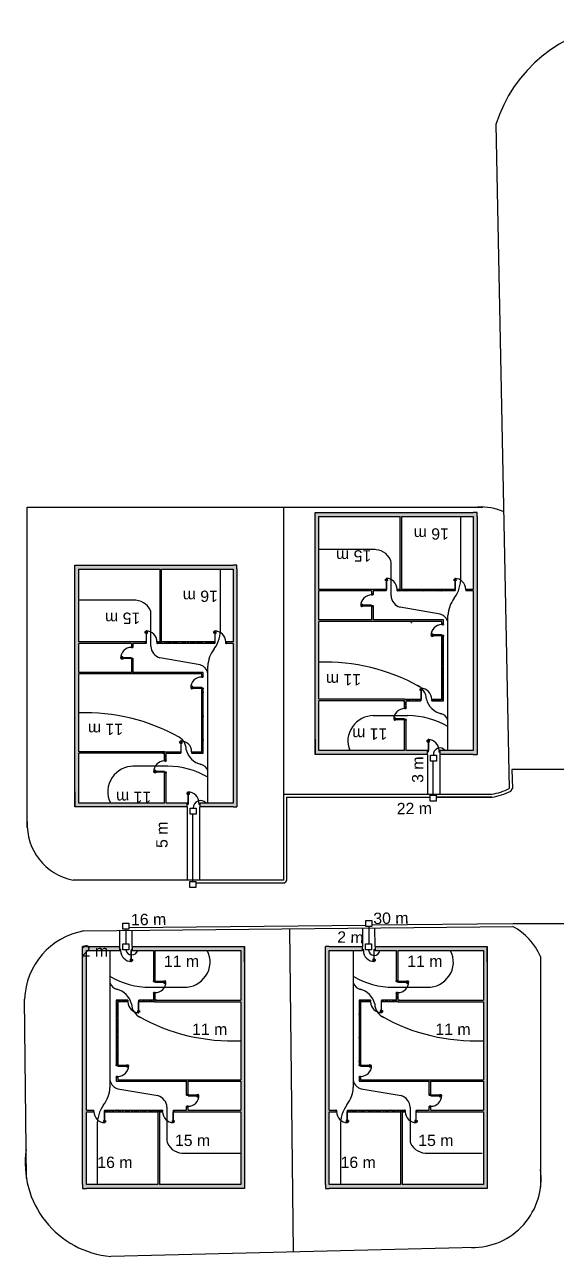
# Model space of a CAD drawing. Header units: millimetres. Extents: x -77634 to 191232, y -31147 to 58301.
# Drawn here: x -77634 to -42455, y -31147 to 50266 of the extents above; entities that cross this region are included whole.
import ezdxf

# ---------------------------------------------------------------- set-up
doc = ezdxf.new("R2010")
doc.units = ezdxf.units.MM
doc.layers.add('Canalizacion isecundaria', color=7, linetype='Continuous', true_color=0x784384)
doc.layers.add('Medidas canalizacion seccundaria', color=7, linetype='Continuous', true_color=0x784384)
for name, color, linetype in [('Canalización interiorr', 242, 'Continuous'), ('Carpinteria', 32, 'Continuous'), ('Cerramiento', 7, 'Continuous'), ('medidas interiores', 242, 'Continuous')]:
    doc.layers.add(name, color=color, linetype=linetype)
doc.styles.get("Standard").update_dxf_attribs({"font": 'arial.ttf'})
pattern_1 = [(45, (-58414.57, 2029.98), (42.09495, 154.34815), [198.4375, -39.6875, 0, -39.6875])]
pattern_2 = [(45, (-74302.54, -1440.16), (42.09495, 154.34815), [198.4375, -39.6875, 0, -39.6875])]
pattern_3 = [(225, (-47024.57, -10677.01), (-42.09495, -154.34815), [198.4375, -39.6875, 0, -39.6875])]
pattern_4 = [(225, (-63086.18, -10677.01), (-42.09495, -154.34815), [198.4375, -39.6875, 0, -39.6875])]

# ---------------------------------------------------------------- blocks, each defined once
blk = doc.blocks.new('p725')
at = {"layer": 'Carpinteria'}
for p, q in [((-0.054, 0.58), (-0.054, 0.68)), ((-0.05, 0), (0, 0)), ((-0.039, 0.685), (-0.049, 0.685)), ((-0.044, 0.575), (-0.049, 0.575)), ((-0.039, 0.58), (-0.039, 0.685)), ((-0.007, 0.685), (-0.017, 0.685)), ((-0.017, 0.665), (-0.017, 0.685)), ((-0.007, 0.665), (-0.017, 0.665)), ((-0.007, 0.654), (-0.007, 0.696)), ((0, 0.696), (-0.007, 0.696)), ((0, 0.654), (-0.007, 0.654)), ((0.04, 0.725), (0, 0.725)), ((0, 0.725), (0, -0.04)), ((0, 0), (0.04, 0)), ((0.04, 0), (0.04, 0.725)), ((0.04, 0.696), (0.047, 0.696)), ((0.04, 0.654), (0.047, 0.654)), ((0.047, 0.654), (0.047, 0.696)), ((0.047, 0.685), (0.057, 0.685)), ((0.047, 0.665), (0.057, 0.665)), ((0.057, 0.665), (0.057, 0.685)), ((0.079, 0.685), (0.089, 0.685)), ((0.079, 0.58), (0.079, 0.685)), ((0.084, 0.575), (0.089, 0.575)), ((0.094, 0.58), (0.094, 0.68)), ((0.725, 0), (0.775, 0)), ((0.725, 0), (0.725, -0.04)), ((-0.01, -0.1), (-0.05, -0.1)), ((0.01, -0.08), (-0.01, -0.1)), ((0, -0.04), (0.01, -0.04)), ((0.01, -0.04), (0.01, -0.08)), ((0.725, -0.04), (0.715, -0.04)), ((0.715, -0.04), (0.715, -0.08)), ((0.74, -0.1), (0.715, -0.08)), ((0.76, -0.1), (0.74, -0.1)), ((0.76, -0.1), (0.775, -0.1))]:
    blk.add_line(p, q, dxfattribs=at)
for centre, radius, start, end in [((-0.049, 0.68), 0.005, 90, 180), ((-0.049, 0.58), 0.005, 180, 270), ((-0.044, 0.58), 0.005, 270, 0), ((-0.028, 0.712), 0.0294, 248.02551, 291.97449), ((-0.028, 0.638), 0.0294, 68.02551, 111.97449), ((0, 0), 0.725, 0, 90), ((0.068, 0.712), 0.0294, 248.02551, 291.97449), ((0.068, 0.638), 0.0294, 68.02551, 111.97449), ((0.084, 0.58), 0.005, 180, 270), ((0.089, 0.68), 0.005, 0, 90), ((0.089, 0.58), 0.005, 270, 0)]:
    blk.add_arc(centre, radius, start, end, dxfattribs=at)
at = {"layer": 'Cerramiento'}
for p, q in [((-0.05, 0), (-0.05, -0.1)), ((0.775, -0.1), (0.775, 0))]:
    blk.add_line(p, q, dxfattribs=at)

msp = doc.modelspace()

# ---------------------------------------------------------------- hatches: boundary and pattern name
at = {"ltscale": 0.025}
h = msp.add_hatch(dxfattribs=at)
h.set_pattern_fill('ANSI36', color=256, scale=25)
h.set_pattern_definition(pattern_1)
h.paths.add_polyline_path([(-50990, 2280), (-52392, 2280), (-52392, 4275), (-52492, 4275), (-52492, 2280), (-58165, 2280), (-58165, 5574), (-52613, 5574), (-52513, 5574), (-52392, 5574), (-52392, 5674), (-52513, 5674), (-52613, 5674), (-58165, 5674), (-58165, 10824), (-50033, 10824), (-50033, 10685), (-49933, 10685), (-49933, 10824), (-49933, 10924), (-50033, 10924), (-54577, 10924), (-54577, 11802), (-54677, 11802), (-54677, 10924), (-58165, 10924), (-58165, 12837), (-54677, 12837), (-54677, 12627), (-54577, 12627), (-54577, 12837), (-53756, 12837), (-53756, 12937), (-58165, 12937), (-58165, 17748), (-52782, 17748), (-52782, 12937), (-52682, 12937), (-52682, 17748), (-47954, 17748), (-47954, 12937), (-48395, 12937), (-48395, 12837), (-47954, 12837), (-47954, 2280), (-50165, 2280), (-50165, 2030), (-47954, 2030), (-47704, 2030), (-47704, 17761), (-47704, 18011), (-47954, 18011), (-50110, 18011), (-57878, 18011), (-58415, 18011), (-58415, 17748), (-58415, 2280), (-58415, 2030), (-58165, 2030), (-50990, 2030)])
h = msp.add_hatch(dxfattribs=at)
h.set_pattern_fill('ANSI36', color=256, scale=25)
h.set_pattern_definition(pattern_2)
h.paths.add_polyline_path([(-66878, -1190), (-68280, -1190), (-68280, 805), (-68380, 805), (-68380, -1190), (-74053, -1190), (-74053, 2104), (-68501, 2104), (-68401, 2104), (-68280, 2104), (-68280, 2204), (-68401, 2204), (-68501, 2204), (-74053, 2204), (-74053, 7354), (-65921, 7354), (-65921, 7215), (-65821, 7215), (-65821, 7354), (-65821, 7454), (-65921, 7454), (-70465, 7454), (-70465, 8332), (-70565, 8332), (-70565, 7454), (-74053, 7454), (-74053, 9367), (-70565, 9367), (-70565, 9157), (-70465, 9157), (-70465, 9367), (-69644, 9367), (-69644, 9467), (-74053, 9467), (-74053, 14278), (-68670, 14278), (-68670, 9467), (-68570, 9467), (-68570, 14278), (-63842, 14278), (-63842, 9467), (-64283, 9467), (-64283, 9367), (-63842, 9367), (-63842, -1190), (-66053, -1190), (-66053, -1440), (-63842, -1440), (-63592, -1440), (-63592, 14291), (-63592, 14541), (-63842, 14541), (-65998, 14541), (-73766, 14541), (-74303, 14541), (-74303, 14278), (-74303, -1190), (-74303, -1440), (-74053, -1440), (-66878, -1440)])
h = msp.add_hatch()
h.set_pattern_fill('ANSI36', color=256, scale=25)
h.set_pattern_definition(pattern_1)
h.paths.add_polyline_path([(-49933, 9860), (-50033, 9860), (-50033, 5674), (-50637, 5674), (-50637, 5574), (-50033, 5574), (-49933, 5574), (-49933, 5674)])
h = msp.add_hatch()
h.set_pattern_fill('ANSI36', color=256, scale=25)
h.set_pattern_definition(pattern_2)
h.paths.add_polyline_path([(-65821, 6390), (-65921, 6390), (-65921, 2204), (-66525, 2204), (-66525, 2104), (-65921, 2104), (-65821, 2104), (-65821, 2204)])
h = msp.add_hatch(dxfattribs=at)
h.set_pattern_fill('ANSI36', color=256, scale=25, angle=180)
h.set_pattern_definition(pattern_4)
h.paths.add_polyline_path([(-70510, -10927), (-69109, -10927), (-69109, -12922), (-69009, -12922), (-69009, -10927), (-63336, -10927), (-63336, -14221), (-68887, -14221), (-68987, -14221), (-69109, -14221), (-69109, -14321), (-68987, -14321), (-68887, -14321), (-63336, -14321), (-63336, -19471), (-71468, -19471), (-71468, -19332), (-71568, -19332), (-71568, -19471), (-71568, -19571), (-71468, -19571), (-66924, -19571), (-66924, -20449), (-66824, -20449), (-66824, -19571), (-63336, -19571), (-63336, -21484), (-66824, -21484), (-66824, -21274), (-66924, -21274), (-66924, -21484), (-67744, -21484), (-67744, -21584), (-63336, -21584), (-63336, -26395), (-68719, -26395), (-68719, -21584), (-68819, -21584), (-68819, -26395), (-73547, -26395), (-73547, -21584), (-73106, -21584), (-73106, -21484), (-73547, -21484), (-73547, -10927), (-71336, -10927), (-71336, -10677), (-73547, -10677), (-73797, -10677), (-73797, -26408), (-73797, -26658), (-73547, -26658), (-71390, -26658), (-63622, -26658), (-63086, -26658), (-63086, -26395), (-63086, -10927), (-63086, -10677), (-63336, -10677), (-70510, -10677)])
h = msp.add_hatch(dxfattribs=at)
h.set_pattern_fill('ANSI36', color=256, scale=25, angle=180)
h.set_pattern_definition(pattern_3)
h.paths.add_polyline_path([(-54449, -10927), (-53048, -10927), (-53048, -12922), (-52948, -12922), (-52948, -10927), (-47275, -10927), (-47275, -14221), (-52826, -14221), (-52926, -14221), (-53048, -14221), (-53048, -14321), (-52926, -14321), (-52826, -14321), (-47275, -14321), (-47275, -19471), (-55406, -19471), (-55406, -19332), (-55506, -19332), (-55506, -19471), (-55506, -19571), (-55406, -19571), (-50862, -19571), (-50862, -20449), (-50762, -20449), (-50762, -19571), (-47275, -19571), (-47275, -21484), (-50762, -21484), (-50762, -21274), (-50862, -21274), (-50862, -21484), (-51683, -21484), (-51683, -21584), (-47275, -21584), (-47275, -26395), (-52657, -26395), (-52657, -21584), (-52757, -21584), (-52757, -26395), (-57485, -26395), (-57485, -21584), (-57044, -21584), (-57044, -21484), (-57485, -21484), (-57485, -10927), (-55275, -10927), (-55275, -10677), (-57485, -10677), (-57735, -10677), (-57735, -26408), (-57735, -26658), (-57485, -26658), (-55329, -26658), (-47561, -26658), (-47025, -26658), (-47025, -26395), (-47025, -10927), (-47025, -10677), (-47275, -10677), (-54449, -10677)])
h = msp.add_hatch()
h.set_pattern_fill('ANSI36', color=256, scale=25, angle=180)
h.set_pattern_definition(pattern_4)
h.paths.add_polyline_path([(-71568, -18507), (-71468, -18507), (-71468, -14321), (-70864, -14321), (-70864, -14221), (-71468, -14221), (-71568, -14221), (-71568, -14321)])
h = msp.add_hatch()
h.set_pattern_fill('ANSI36', color=256, scale=25, angle=180)
h.set_pattern_definition(pattern_3)
h.paths.add_polyline_path([(-55506, -18507), (-55406, -18507), (-55406, -14321), (-54802, -14321), (-54802, -14221), (-55406, -14221), (-55506, -14221), (-55506, -14321)])

# ---------------------------------------------------------------- linework, layer by layer
for p, q in [((-46459, 43663), (-45569, -227)), ((-77457, -2802), (-77457, 18380)), ((-77457, 18380), (-47327, 18380)), ((-60479, -594), (-60479, 18380)), ((-58415, 17748), (-58415, 18011)), ((-58415, 18011), (-57878, 18011)), ((-57878, 18011), (-50110, 18011)), ((-50110, 18011), (-47954, 18011)), ((-47704, 18011), (-47954, 18011)), ((-47704, 17761), (-47704, 18011)), ((-58415, 2280), (-58415, 17748)), ((-58165, 17761), (-58165, 17748)), ((-58165, 12937), (-58165, 17748)), ((-58165, 17748), (-52782, 17748)), ((-52782, 12937), (-52782, 17748)), ((-52682, 12937), (-52682, 17748)), ((-52682, 17748), (-47954, 17748)), ((-47954, 17748), (-47954, 12937)), ((-47704, 17761), (-47704, 2030)), ((-74303, 14278), (-74303, 14541)), ((-74303, 14541), (-73766, 14541)), ((-74303, -1190), (-74303, 14278)), ((-74053, 14291), (-74053, 14278)), ((-74053, 9467), (-74053, 14278)), ((-74053, 14278), (-68670, 14278)), ((-73766, 14541), (-65998, 14541)), ((-68670, 9467), (-68670, 14278)), ((-68570, 9467), (-68570, 14278)), ((-68570, 14278), (-63842, 14278)), ((-65998, 14541), (-63842, 14541)), ((-63592, 14541), (-63842, 14541)), ((-63842, 14278), (-63842, 9467)), ((-63592, 14291), (-63592, 14541)), ((-63592, 14291), (-63592, -1440)), ((-53716, 12937), (-58165, 12937)), ((-58165, 10924), (-58165, 12837)), ((-54677, 12837), (-58165, 12837)), ((-54677, 12837), (-54677, 12577)), ((-53716, 12837), (-54577, 12837)), ((-54577, 12837), (-54577, 12592)), ((-54577, 12592), (-54577, 12592)), ((-53716, 12837), (-53716, 12937)), ((-52782, 12937), (-52966, 12937)), ((-52966, 12837), (-52966, 12937)), ((-52682, 12837), (-52966, 12837)), ((-49180, 12937), (-52682, 12937)), ((-49180, 12837), (-52682, 12837)), ((-49180, 12837), (-49180, 12937)), ((-47954, 12937), (-48430, 12937)), ((-48430, 12837), (-48430, 12937)), ((-47954, 12837), (-48430, 12837)), ((-47954, 12837), (-47954, 2280)), ((-54677, 11852), (-54677, 10924)), ((-54577, 11842), (-54577, 10924)), ((-54577, 11842), (-54577, 11842)), ((-54677, 10924), (-58165, 10924)), ((-58165, 5674), (-58165, 10824)), ((-50033, 10824), (-58165, 10824)), ((-50033, 10924), (-54577, 10924)), ((-49933, 10924), (-50033, 10924)), ((-50033, 10635), (-50033, 10824)), ((-50033, 10635), (-49933, 10635)), ((-49933, 10824), (-49933, 10924)), ((-49933, 10685), (-49933, 10824)), ((-49933, 10635), (-49933, 10685)), ((-50033, 5674), (-50033, 9910)), ((-50033, 9910), (-49933, 9910)), ((-49933, 9910), (-49933, 9900)), ((-49933, 5674), (-49933, 9900)), ((-49933, 9900), (-49933, 9900)), ((-69604, 9467), (-74053, 9467)), ((-74053, 7454), (-74053, 9367)), ((-70565, 9367), (-74053, 9367)), ((-70565, 9367), (-70565, 9107)), ((-69604, 9367), (-70465, 9367)), ((-70465, 9367), (-70465, 9122)), ((-70465, 9122), (-70465, 9122)), ((-69604, 9367), (-69604, 9467)), ((-68670, 9467), (-68854, 9467)), ((-68854, 9367), (-68854, 9467)), ((-68570, 9367), (-68854, 9367)), ((-65068, 9467), (-68570, 9467)), ((-65068, 9367), (-68570, 9367)), ((-65068, 9367), (-65068, 9467)), ((-63842, 9467), (-64318, 9467)), ((-64318, 9367), (-64318, 9467)), ((-63842, 9367), (-64318, 9367)), ((-63842, 9367), (-63842, -1190)), ((-70565, 8382), (-70565, 7454)), ((-70465, 8372), (-70465, 7454)), ((-70465, 8372), (-70465, 8372)), ((-70565, 7454), (-74053, 7454)), ((-74053, 2204), (-74053, 7354)), ((-65921, 7354), (-74053, 7354)), ((-65921, 7454), (-70465, 7454)), ((-65821, 7454), (-65921, 7454)), ((-65921, 7165), (-65921, 7354)), ((-65821, 7354), (-65821, 7454)), ((-65821, 7215), (-65821, 7354)), ((-65921, 7165), (-65821, 7165)), ((-65821, 7165), (-65821, 7215)), ((-65921, 2204), (-65921, 6440)), ((-65921, 6440), (-65821, 6440)), ((-65821, 6440), (-65821, 6430)), ((-65821, 2204), (-65821, 6430)), ((-65821, 6430), (-65821, 6430)), ((-52492, 5674), (-58165, 5674)), ((-52613, 5674), (-58165, 5674)), ((-58165, 2280), (-58165, 5574)), ((-52492, 5574), (-58165, 5574)), ((-52613, 5574), (-58165, 5574)), ((-52513, 5674), (-52613, 5674)), ((-52613, 5574), (-52513, 5574)), ((-52513, 5674), (-51422, 5674)), ((-52513, 5574), (-52492, 5574)), ((-52492, 5105), (-52492, 5574)), ((-52492, 5105), (-52492, 5100)), ((-52397, 5100), (-52492, 5100)), ((-52492, 5045), (-52492, 5045)), ((-52392, 5100), (-52397, 5100)), ((-52392, 5100), (-52392, 5574)), ((-52392, 5574), (-51422, 5574)), ((-51422, 5574), (-51422, 5674)), ((-50687, 5674), (-50638, 5674)), ((-50687, 5674), (-50687, 5574)), ((-50687, 5574), (-50655, 5574)), ((-50672, 5574), (-50638, 5574)), ((-50638, 5674), (-50033, 5674)), ((-50638, 5574), (-50033, 5574)), ((-50033, 5574), (-49933, 5574)), ((-49933, 5574), (-49933, 5674)), ((-52492, 4340), (-52392, 4340)), ((-52492, 4280), (-52492, 4340)), ((-52492, 2280), (-52492, 4280)), ((-52392, 2280), (-52392, 4340)), ((-58415, 3030), (-58415, 2030)), ((-68380, 2204), (-74053, 2204)), ((-68501, 2204), (-74053, 2204)), ((-74053, -1190), (-74053, 2104)), ((-68380, 2104), (-74053, 2104)), ((-68501, 2104), (-74053, 2104)), ((-68401, 2204), (-68501, 2204)), ((-68501, 2104), (-68401, 2104)), ((-68401, 2204), (-67310, 2204)), ((-68401, 2104), (-68380, 2104)), ((-68380, 1635), (-68380, 2104)), ((-68380, 1635), (-68380, 1630)), ((-68285, 1630), (-68380, 1630)), ((-68280, 1630), (-68285, 1630)), ((-68280, 1630), (-68280, 2104)), ((-68280, 2104), (-67310, 2104)), ((-67310, 2104), (-67310, 2204)), ((-66575, 2204), (-66526, 2204)), ((-66575, 2204), (-66575, 2104)), ((-66575, 2104), (-66543, 2104)), ((-66560, 2104), (-66526, 2104)), ((-66526, 2204), (-65921, 2204)), ((-66526, 2104), (-65921, 2104)), ((-65921, 2104), (-65821, 2104)), ((-65821, 2104), (-65821, 2204)), ((-58415, 2030), (-58415, 2280)), ((-58165, 2030), (-58415, 2030)), ((-52492, 2280), (-58165, 2280)), ((-50990, 2030), (-58165, 2030)), ((-50990, 2280), (-52392, 2280)), ((-50990, 2030), (-50990, 2280)), ((-50990, 2030), (-50990, -594)), ((-47954, 2030), (-50172, 2030)), ((-47954, 2280), (-50165, 2280)), ((-50165, 2280), (-50165, 2030)), ((-50165, 2030), (-50165, -594)), ((-47954, 2280), (-47954, 2280)), ((-47954, 2030), (-47704, 2030)), ((-68380, 1575), (-68380, 1575)), ((-68380, 870), (-68280, 870)), ((-68380, 810), (-68380, 870)), ((-68280, -1190), (-68280, 870)), ((-68380, -1190), (-68380, 810)), ((-74303, -440), (-74303, -1440)), ((-60479, -6274), (-60479, -594)), ((-60479, -594), (-46733, -594)), ((-50400, -794), (-46733, -794)), ((-74303, -1440), (-74303, -1190)), ((-74053, -1440), (-74303, -1440)), ((-68380, -1190), (-74053, -1190)), ((-66878, -1440), (-74053, -1440)), ((-66878, -1190), (-68280, -1190)), ((-66878, -1440), (-66878, -1190)), ((-66878, -1440), (-66878, -6274)), ((-63842, -1440), (-66060, -1440)), ((-66060, -1440), (-66060, -6274)), ((-63842, -1190), (-66053, -1190)), ((-66053, -1190), (-66053, -1440)), ((-63842, -1190), (-63842, -1190)), ((-63842, -1440), (-63592, -1440)), ((-60479, -6274), (-74432, -6274)), ((-73722, -9640), (-45335, -9346)), ((-71329, -10677), (-71340, -9615)), ((-70510, -10677), (-70510, -9607)), ((-59857, -30855), (-60079, -9499)), ((-55268, -10677), (-55268, -9449)), ((-54449, -10677), (-54462, -9440)), ((-73547, -10677), (-73797, -10677)), ((-73797, -26408), (-73797, -10677)), ((-73547, -10677), (-71329, -10677)), ((-73547, -21484), (-73547, -10927)), ((-73547, -10927), (-71336, -10927)), ((-73547, -10927), (-73547, -10927)), ((-71336, -10927), (-71336, -10677)), ((-70510, -10677), (-63336, -10677)), ((-70510, -10677), (-70510, -10927)), ((-70510, -10927), (-69109, -10927)), ((-69109, -10927), (-69109, -12987)), ((-69009, -10927), (-63336, -10927)), ((-69009, -10927), (-69009, -12927)), ((-63336, -10677), (-63086, -10677)), ((-63336, -10927), (-63336, -14221)), ((-63086, -11677), (-63086, -10677)), ((-63086, -10677), (-63086, -10927)), ((-63086, -10927), (-63086, -26395)), ((-57485, -10677), (-57735, -10677)), ((-57735, -26408), (-57735, -10677)), ((-57485, -10677), (-55268, -10677)), ((-57485, -21484), (-57485, -10927)), ((-57485, -10927), (-55275, -10927)), ((-57485, -10927), (-57485, -10927)), ((-55275, -10927), (-55275, -10677)), ((-54449, -10677), (-47275, -10677)), ((-54449, -10677), (-54449, -10927)), ((-54449, -10927), (-53048, -10927)), ((-53048, -10927), (-53048, -12987)), ((-52948, -10927), (-47275, -10927)), ((-52948, -10927), (-52948, -12927)), ((-47275, -10677), (-47025, -10677)), ((-47275, -10927), (-47275, -14221)), ((-47025, -11677), (-47025, -10677)), ((-47025, -10677), (-47025, -10927)), ((-47025, -10927), (-47025, -26395)), ((-43502, -11320), (-43502, -26584)), ((-69009, -12987), (-69109, -12987)), ((-69009, -12927), (-69009, -12987)), ((-52948, -12987), (-53048, -12987)), ((-52948, -12927), (-52948, -12987)), ((-69109, -13747), (-69109, -14221)), ((-69109, -13747), (-69104, -13747)), ((-69104, -13747), (-69009, -13747)), ((-69009, -13692), (-69009, -13692)), ((-69009, -13752), (-69009, -13747)), ((-69009, -13752), (-69009, -14221)), ((-53048, -13747), (-53048, -14221)), ((-53048, -13747), (-53042, -13747)), ((-53042, -13747), (-52948, -13747)), ((-52948, -13692), (-52948, -13692)), ((-52948, -13752), (-52948, -13747)), ((-52948, -13752), (-52948, -14221)), ((-77512, -26003), (-77634, -14149)), ((-71468, -14221), (-71568, -14221)), ((-71568, -14221), (-71568, -14321)), ((-71568, -14321), (-71568, -18547)), ((-70862, -14221), (-71468, -14221)), ((-70862, -14321), (-71468, -14321)), ((-71468, -14321), (-71468, -18557)), ((-70829, -14221), (-70862, -14221)), ((-70814, -14321), (-70862, -14321)), ((-70814, -14221), (-70845, -14221)), ((-70814, -14321), (-70814, -14221)), ((-69109, -14221), (-70079, -14221)), ((-70079, -14221), (-70079, -14321)), ((-68987, -14321), (-70079, -14321)), ((-69009, -14221), (-63336, -14221)), ((-68987, -14221), (-69009, -14221)), ((-69009, -14321), (-63336, -14321)), ((-68887, -14221), (-68987, -14221)), ((-68987, -14321), (-68887, -14321)), ((-68887, -14221), (-63336, -14221)), ((-68887, -14321), (-63336, -14321)), ((-63336, -14321), (-63336, -19471)), ((-55406, -14221), (-55506, -14221)), ((-55506, -14221), (-55506, -14321)), ((-55506, -14321), (-55506, -18547)), ((-54801, -14221), (-55406, -14221)), ((-54801, -14321), (-55406, -14321)), ((-55406, -14321), (-55406, -18557)), ((-54767, -14221), (-54801, -14221)), ((-54752, -14321), (-54801, -14321)), ((-54752, -14221), (-54784, -14221)), ((-54752, -14321), (-54752, -14221)), ((-53048, -14221), (-54017, -14221)), ((-54017, -14221), (-54017, -14321)), ((-52926, -14321), (-54017, -14321)), ((-52948, -14221), (-47275, -14221)), ((-52926, -14221), (-52948, -14221)), ((-52948, -14321), (-47275, -14321)), ((-52826, -14221), (-52926, -14221)), ((-52926, -14321), (-52826, -14321)), ((-52826, -14221), (-47275, -14221)), ((-52826, -14321), (-47275, -14321)), ((-47275, -14321), (-47275, -19471)), ((-71568, -18547), (-71568, -18547)), ((-71568, -18557), (-71568, -18547)), ((-71468, -18557), (-71568, -18557)), ((-55506, -18547), (-55506, -18547)), ((-55506, -18557), (-55506, -18547)), ((-55406, -18557), (-55506, -18557)), ((-71468, -19282), (-71568, -19282)), ((-71568, -19282), (-71568, -19332)), ((-71568, -19332), (-71568, -19471)), ((-71568, -19471), (-71568, -19571)), ((-71468, -19282), (-71468, -19471)), ((-71468, -19471), (-63336, -19471)), ((-55406, -19282), (-55506, -19282)), ((-55506, -19282), (-55506, -19332)), ((-55506, -19332), (-55506, -19471)), ((-55506, -19471), (-55506, -19571)), ((-55406, -19282), (-55406, -19471)), ((-55406, -19471), (-47275, -19471)), ((-71568, -19571), (-71468, -19571)), ((-71468, -19571), (-66924, -19571)), ((-66924, -20489), (-66924, -19571)), ((-66824, -19571), (-63336, -19571)), ((-66824, -20499), (-66824, -19571)), ((-63336, -19571), (-63336, -21484)), ((-55506, -19571), (-55406, -19571)), ((-55406, -19571), (-50862, -19571)), ((-50862, -20489), (-50862, -19571)), ((-50762, -19571), (-47275, -19571)), ((-50762, -20499), (-50762, -19571)), ((-47275, -19571), (-47275, -21484)), ((-66924, -20489), (-66924, -20489)), ((-50862, -20489), (-50862, -20489)), ((-73547, -21484), (-73071, -21484)), ((-73547, -26395), (-73547, -21584)), ((-73547, -21584), (-73071, -21584)), ((-73071, -21484), (-73071, -21584)), ((-72321, -21484), (-68819, -21484)), ((-72321, -21484), (-72321, -21584)), ((-72321, -21584), (-68819, -21584)), ((-68819, -21484), (-68534, -21484)), ((-68819, -21584), (-68819, -26395)), ((-68719, -21584), (-68719, -26395)), ((-68719, -21584), (-68534, -21584)), ((-68534, -21484), (-68534, -21584)), ((-67784, -21484), (-66924, -21484)), ((-67784, -21484), (-67784, -21584)), ((-67784, -21584), (-63336, -21584)), ((-66924, -21484), (-66924, -21239)), ((-66924, -21239), (-66924, -21239)), ((-66824, -21484), (-66824, -21224)), ((-66824, -21484), (-63336, -21484)), ((-63336, -21584), (-63336, -26395)), ((-57485, -21484), (-57009, -21484)), ((-57485, -26395), (-57485, -21584)), ((-57485, -21584), (-57009, -21584)), ((-57009, -21484), (-57009, -21584)), ((-56259, -21484), (-52757, -21484)), ((-56259, -21484), (-56259, -21584)), ((-56259, -21584), (-52757, -21584)), ((-52757, -21484), (-52473, -21484)), ((-52757, -21584), (-52757, -26395)), ((-52657, -21584), (-52657, -26395)), ((-52657, -21584), (-52473, -21584)), ((-52473, -21484), (-52473, -21584)), ((-51723, -21484), (-50862, -21484)), ((-51723, -21484), (-51723, -21584)), ((-51723, -21584), (-47275, -21584)), ((-50862, -21484), (-50862, -21239)), ((-50862, -21239), (-50862, -21239)), ((-50762, -21484), (-50762, -21224)), ((-50762, -21484), (-47275, -21484)), ((-47275, -21584), (-47275, -26395)), ((-73797, -26408), (-73797, -26658)), ((-73797, -26658), (-73547, -26658)), ((-68819, -26395), (-73547, -26395)), ((-71390, -26658), (-73547, -26658)), ((-63622, -26658), (-71390, -26658)), ((-63336, -26395), (-68719, -26395)), ((-63086, -26658), (-63622, -26658)), ((-63336, -26408), (-63336, -26395)), ((-63086, -26395), (-63086, -26658)), ((-57735, -26408), (-57735, -26658)), ((-57735, -26658), (-57485, -26658)), ((-52757, -26395), (-57485, -26395)), ((-55329, -26658), (-57485, -26658)), ((-47561, -26658), (-55329, -26658)), ((-47275, -26395), (-52657, -26395)), ((-47025, -26658), (-47561, -26658)), ((-47275, -26408), (-47275, -26395)), ((-47025, -26395), (-47025, -26658)), ((-47773, -30562), (-71941, -31147))]:
    msp.add_line(p, q)
at = {"linetype": 'Continuous', "ltscale": 0.025}
for p, q in [((-52966, 12837), (-52878, 12925)), ((-52854, 12837), (-52754, 12937)), ((-52738, 12841), (-52738, 12841)), ((-52710, 12869), (-52642, 12937)), ((-52630, 12837), (-52612, 12855)), ((-52584, 12883), (-52584, 12883)), ((-52556, 12911), (-52530, 12937)), ((-52517, 12837), (-52457, 12897)), ((-52429, 12925), (-52429, 12925)), ((-52405, 12837), (-52305, 12937)), ((-52289, 12841), (-52193, 12937)), ((-52163, 12855), (-52163, 12855)), ((-52135, 12883), (-52081, 12937)), ((-52068, 12837), (-52036, 12869)), ((-52008, 12897), (-52008, 12897)), ((-51980, 12925), (-51968, 12937)), ((-51956, 12837), (-51882, 12911)), ((-51844, 12837), (-51744, 12937)), ((-51714, 12855), (-51632, 12937)), ((-51619, 12837), (-51615, 12841)), ((-51587, 12869), (-51587, 12869)), ((-51559, 12897), (-51519, 12937)), ((-51507, 12837), (-51461, 12883)), ((-51433, 12911), (-51433, 12911)), ((-51395, 12837), (-51307, 12925)), ((-51283, 12837), (-51183, 12937)), ((-51166, 12841), (-51166, 12841)), ((-51138, 12869), (-51070, 12937)), ((-51058, 12837), (-51040, 12855)), ((-51012, 12883), (-51012, 12883)), ((-50984, 12911), (-50958, 12937)), ((-50946, 12837), (-50886, 12897)), ((-50858, 12925), (-50858, 12925)), ((-50834, 12837), (-50734, 12937)), ((-50717, 12841), (-50621, 12937)), ((-50591, 12855), (-50591, 12855)), ((-50563, 12883), (-50509, 12937)), ((-50497, 12837), (-50465, 12869)), ((-50437, 12897), (-50437, 12897)), ((-50409, 12925), (-50397, 12937)), ((-50385, 12837), (-50310, 12911)), ((-50272, 12837), (-50172, 12937)), ((-50142, 12855), (-50060, 12937)), ((-50048, 12837), (-50044, 12841)), ((-50016, 12869), (-50016, 12869)), ((-49988, 12897), (-49948, 12937)), ((-49936, 12837), (-49890, 12883)), ((-49861, 12911), (-49861, 12911)), ((-49823, 12837), (-49735, 12925)), ((-49711, 12837), (-49611, 12937)), ((-49647, 12835), (-49608, 12875)), ((-49580, 12903), (-49580, 12903)), ((-49552, 12931), (-49547, 12935)), ((-49535, 12835), (-49454, 12917)), ((-49423, 12835), (-49323, 12935)), ((-49285, 12861), (-49211, 12935)), ((-49159, 12875), (-49159, 12875)), ((-68854, 9367), (-68766, 9455)), ((-68742, 9367), (-68642, 9467)), ((-68626, 9371), (-68626, 9371)), ((-68598, 9399), (-68530, 9467)), ((-68518, 9367), (-68500, 9385)), ((-68472, 9413), (-68472, 9413)), ((-68444, 9441), (-68418, 9467)), ((-68405, 9367), (-68345, 9427)), ((-68317, 9455), (-68317, 9455)), ((-68293, 9367), (-68193, 9467)), ((-68177, 9371), (-68081, 9467)), ((-68051, 9385), (-68051, 9385)), ((-68023, 9413), (-67969, 9467)), ((-67956, 9367), (-67924, 9399)), ((-67896, 9427), (-67896, 9427)), ((-67868, 9455), (-67856, 9467)), ((-67844, 9367), (-67770, 9441)), ((-67732, 9367), (-67632, 9467)), ((-67602, 9385), (-67520, 9467)), ((-67507, 9367), (-67503, 9371)), ((-67475, 9399), (-67475, 9399)), ((-67447, 9427), (-67407, 9467)), ((-67395, 9367), (-67349, 9413)), ((-67321, 9441), (-67321, 9441)), ((-67283, 9367), (-67195, 9455)), ((-67171, 9367), (-67071, 9467)), ((-67054, 9371), (-67054, 9371)), ((-67026, 9399), (-66958, 9467)), ((-66946, 9367), (-66928, 9385)), ((-66900, 9413), (-66900, 9413)), ((-66872, 9441), (-66846, 9467)), ((-66834, 9367), (-66774, 9427)), ((-66746, 9455), (-66746, 9455)), ((-66722, 9367), (-66622, 9467)), ((-66605, 9371), (-66509, 9467)), ((-66479, 9385), (-66479, 9385)), ((-66451, 9413), (-66397, 9467)), ((-66385, 9367), (-66353, 9399)), ((-66325, 9427), (-66325, 9427)), ((-66297, 9455), (-66285, 9467)), ((-66273, 9367), (-66198, 9441)), ((-66160, 9367), (-66060, 9467)), ((-66030, 9385), (-65948, 9467)), ((-65936, 9367), (-65932, 9371)), ((-65904, 9399), (-65904, 9399)), ((-65876, 9427), (-65836, 9467)), ((-65824, 9367), (-65777, 9413)), ((-65749, 9441), (-65749, 9441)), ((-65711, 9367), (-65623, 9455)), ((-65599, 9367), (-65499, 9467)), ((-65535, 9365), (-65496, 9404)), ((-65468, 9433), (-65468, 9433)), ((-65440, 9461), (-65435, 9465)), ((-65423, 9365), (-65342, 9447)), ((-65311, 9365), (-65211, 9465)), ((-65173, 9390), (-65099, 9465)), ((-65047, 9404), (-65047, 9404)), ((-52492, 5410), (-52392, 5510)), ((-52492, 5298), (-52409, 5380)), ((-52492, 5185), (-52451, 5226)), ((-52465, 5100), (-52465, 5100)), ((-52451, 5675), (-52451, 5675)), ((-52437, 5128), (-52392, 5173)), ((-52423, 5254), (-52423, 5254)), ((-52395, 5282), (-52392, 5285)), ((-52392, 5574), (-52317, 5648)), ((-52279, 5574), (-52179, 5674)), ((-52149, 5592), (-52067, 5674)), ((-52055, 5574), (-52051, 5578)), ((-52023, 5606), (-52023, 5606)), ((-51995, 5634), (-51955, 5674)), ((-51943, 5574), (-51897, 5620)), ((-51868, 5648), (-51868, 5648)), ((-51830, 5574), (-51742, 5663)), ((-51718, 5574), (-51618, 5674)), ((-51602, 5578), (-51602, 5578)), ((-51574, 5606), (-51506, 5674)), ((-51494, 5574), (-51476, 5592)), ((-51448, 5620), (-51448, 5620)), ((-50483, 5574), (-50479, 5578)), ((-50451, 5606), (-50451, 5606)), ((-50297, 5648), (-50297, 5648)), ((-50030, 5578), (-50030, 5578)), ((-68380, 1940), (-68280, 2040)), ((-68380, 1828), (-68297, 1910)), ((-68380, 1715), (-68339, 1756)), ((-68353, 1630), (-68353, 1630)), ((-68339, 2205), (-68339, 2205)), ((-68325, 1658), (-68280, 1703)), ((-68311, 1784), (-68311, 1784)), ((-68283, 1812), (-68280, 1815)), ((-68280, 2104), (-68205, 2178)), ((-68167, 2104), (-68067, 2204)), ((-68037, 2122), (-67955, 2204)), ((-67943, 2104), (-67939, 2108)), ((-67911, 2136), (-67911, 2136)), ((-67883, 2164), (-67843, 2204)), ((-67831, 2104), (-67784, 2150)), ((-67756, 2178), (-67756, 2178)), ((-67718, 2104), (-67630, 2192)), ((-67606, 2104), (-67506, 2204)), ((-67490, 2108), (-67490, 2108)), ((-67462, 2136), (-67394, 2204)), ((-67382, 2104), (-67364, 2122)), ((-67335, 2150), (-67335, 2150)), ((-66371, 2104), (-66367, 2108)), ((-66339, 2136), (-66339, 2136)), ((-66185, 2178), (-66185, 2178)), ((-65918, 2108), (-65918, 2108)), ((-69064, -13775), (-69109, -13820)), ((-69009, -13833), (-69050, -13873)), ((-69036, -13747), (-69036, -13747)), ((-53002, -13775), (-53048, -13820)), ((-52948, -13833), (-52988, -13873)), ((-52974, -13747), (-52974, -13747)), ((-71470, -14225), (-71470, -14225)), ((-71204, -14296), (-71204, -14296)), ((-71049, -14253), (-71049, -14253)), ((-71017, -14221), (-71021, -14225)), ((-70053, -14267), (-70053, -14267)), ((-70007, -14221), (-70025, -14239)), ((-69927, -14253), (-69995, -14321)), ((-69899, -14225), (-69899, -14225)), ((-69783, -14221), (-69883, -14321)), ((-69670, -14221), (-69759, -14310)), ((-69632, -14296), (-69632, -14296)), ((-69558, -14221), (-69604, -14267)), ((-69506, -14281), (-69546, -14321)), ((-69478, -14253), (-69478, -14253)), ((-69446, -14221), (-69450, -14225)), ((-69352, -14239), (-69434, -14321)), ((-69221, -14221), (-69321, -14321)), ((-69109, -14221), (-69183, -14296)), ((-69106, -13929), (-69109, -13933)), ((-69009, -14057), (-69109, -14157)), ((-69009, -13945), (-69092, -14027)), ((-69078, -13901), (-69078, -13901)), ((-69050, -14322), (-69050, -14322)), ((-55409, -14225), (-55409, -14225)), ((-55142, -14296), (-55142, -14296)), ((-54988, -14253), (-54988, -14253)), ((-54956, -14221), (-54960, -14225)), ((-53992, -14267), (-53992, -14267)), ((-53946, -14221), (-53964, -14239)), ((-53865, -14253), (-53933, -14321)), ((-53837, -14225), (-53837, -14225)), ((-53721, -14221), (-53821, -14321)), ((-53609, -14221), (-53697, -14310)), ((-53571, -14296), (-53571, -14296)), ((-53497, -14221), (-53543, -14267)), ((-53444, -14281), (-53484, -14321)), ((-53416, -14253), (-53416, -14253)), ((-53384, -14221), (-53388, -14225)), ((-53290, -14239), (-53372, -14321)), ((-53160, -14221), (-53260, -14321)), ((-53048, -14221), (-53122, -14296)), ((-53044, -13929), (-53048, -13933)), ((-52948, -14057), (-53048, -14157)), ((-52948, -13945), (-53030, -14027)), ((-53016, -13901), (-53016, -13901)), ((-52988, -14322), (-52988, -14322)), ((-72342, -21522), (-72342, -21522)), ((-72215, -21508), (-72290, -21582)), ((-72078, -21482), (-72178, -21582)), ((-71966, -21482), (-72047, -21564)), ((-71949, -21578), (-71953, -21582)), ((-71921, -21550), (-71921, -21550)), ((-71853, -21482), (-71893, -21522)), ((-71790, -21484), (-71890, -21584)), ((-71677, -21484), (-71766, -21572)), ((-71639, -21558), (-71639, -21558)), ((-71565, -21484), (-71611, -21530)), ((-71513, -21544), (-71553, -21584)), ((-71485, -21516), (-71485, -21516)), ((-71453, -21484), (-71457, -21488)), ((-71359, -21502), (-71441, -21584)), ((-71228, -21484), (-71328, -21584)), ((-71116, -21484), (-71190, -21558)), ((-71092, -21572), (-71104, -21584)), ((-71064, -21544), (-71064, -21544)), ((-71004, -21484), (-71036, -21516)), ((-70938, -21530), (-70992, -21584)), ((-70910, -21502), (-70910, -21502)), ((-70783, -21488), (-70879, -21584)), ((-70667, -21484), (-70767, -21584)), ((-70643, -21572), (-70643, -21572)), ((-70555, -21484), (-70615, -21544)), ((-70517, -21558), (-70543, -21584)), ((-70489, -21530), (-70489, -21530)), ((-70443, -21484), (-70461, -21502)), ((-70362, -21516), (-70430, -21584)), ((-70334, -21488), (-70334, -21488)), ((-70218, -21484), (-70318, -21584)), ((-70106, -21484), (-70194, -21572)), ((-70068, -21558), (-70068, -21558)), ((-69994, -21484), (-70040, -21530)), ((-69941, -21544), (-69981, -21584)), ((-69913, -21516), (-69913, -21516)), ((-69881, -21484), (-69885, -21488)), ((-69787, -21502), (-69869, -21584)), ((-69657, -21484), (-69757, -21584)), ((-69545, -21484), (-69619, -21558)), ((-69521, -21572), (-69532, -21584)), ((-69492, -21544), (-69492, -21544)), ((-69432, -21484), (-69464, -21516)), ((-69366, -21530), (-69420, -21584)), ((-69338, -21502), (-69338, -21502)), ((-69212, -21488), (-69308, -21584)), ((-69096, -21484), (-69196, -21584)), ((-69071, -21572), (-69071, -21572)), ((-68983, -21484), (-69043, -21544)), ((-68945, -21558), (-68971, -21584)), ((-68917, -21530), (-68917, -21530)), ((-68871, -21484), (-68889, -21502)), ((-68791, -21516), (-68859, -21584)), ((-68763, -21488), (-68763, -21488)), ((-68647, -21484), (-68747, -21584)), ((-68534, -21484), (-68622, -21572)), ((-56280, -21522), (-56280, -21522)), ((-56154, -21508), (-56229, -21582)), ((-56016, -21482), (-56116, -21582)), ((-55904, -21482), (-55986, -21564)), ((-55887, -21578), (-55892, -21582)), ((-55859, -21550), (-55859, -21550)), ((-55792, -21482), (-55831, -21522)), ((-55728, -21484), (-55828, -21584)), ((-55616, -21484), (-55704, -21572)), ((-55578, -21558), (-55578, -21558)), ((-55504, -21484), (-55550, -21530)), ((-55451, -21544), (-55491, -21584)), ((-55423, -21516), (-55423, -21516)), ((-55391, -21484), (-55395, -21488)), ((-55297, -21502), (-55379, -21584)), ((-55167, -21484), (-55267, -21584)), ((-55055, -21484), (-55129, -21558)), ((-55030, -21572), (-55042, -21584)), ((-55002, -21544), (-55002, -21544)), ((-54942, -21484), (-54974, -21516)), ((-54876, -21530), (-54930, -21584)), ((-54848, -21502), (-54848, -21502)), ((-54722, -21488), (-54818, -21584)), ((-54606, -21484), (-54706, -21584)), ((-54581, -21572), (-54581, -21572)), ((-54493, -21484), (-54553, -21544)), ((-54455, -21558), (-54481, -21584)), ((-54427, -21530), (-54427, -21530)), ((-54381, -21484), (-54399, -21502)), ((-54301, -21516), (-54369, -21584)), ((-54273, -21488), (-54273, -21488)), ((-54157, -21484), (-54257, -21584)), ((-54044, -21484), (-54132, -21572)), ((-54006, -21558), (-54006, -21558)), ((-53932, -21484), (-53978, -21530)), ((-53880, -21544), (-53920, -21584)), ((-53852, -21516), (-53852, -21516)), ((-53820, -21484), (-53824, -21488)), ((-53726, -21502), (-53808, -21584)), ((-53595, -21484), (-53695, -21584)), ((-53483, -21484), (-53557, -21558)), ((-53459, -21572), (-53471, -21584)), ((-53431, -21544), (-53431, -21544)), ((-53371, -21484), (-53403, -21516)), ((-53305, -21530), (-53358, -21584)), ((-53276, -21502), (-53276, -21502)), ((-53150, -21488), (-53246, -21584)), ((-53034, -21484), (-53134, -21584)), ((-53010, -21572), (-53010, -21572)), ((-52922, -21484), (-52982, -21544)), ((-52884, -21558), (-52909, -21584)), ((-52856, -21530), (-52856, -21530)), ((-52809, -21484), (-52827, -21502)), ((-52729, -21516), (-52797, -21584)), ((-52701, -21488), (-52701, -21488)), ((-52585, -21484), (-52685, -21584)), ((-52473, -21484), (-52561, -21572))]:
    msp.add_line(p, q, dxfattribs=at)
for centre, radius, start, end in [((-37401, 40821), 9494, 95.7648, 162.58058), ((-47495, 14387), 3997, 67.10007, 92.41438), ((-47273, 3148), 3781, 278.20963, 296.79147), ((-73721, -2601), 3742, 176.91962, 259.04548), ((-72897, -14308), 4740, 100.02587, 178.08529), ((-47317, -13023), 4178, 24.06815, 61.67554), ((-71409, -24983), 6187, 171.69548, 265.06694), ((-48037, -25998), 4572, 269.47177, 7.37512)]:
    msp.add_arc(centre, radius, start, end)
at = {"layer": 'Canalizacion isecundaria'}
for p, q in [((-50787, 1978), (-50387, 1978)), ((-50787, 1578), (-50787, 1978)), ((-50387, 1978), (-50387, 1578)), ((-50387, 1578), (-50787, 1578)), ((-50600, -659), (-50600, 1578)), ((-45395, 1038), (-45369, -223)), ((-40021, 1034), (-45395, 1036)), ((-60279, -794), (-50800, -794)), ((-60279, -6274), (-60279, -794)), ((-50800, -659), (-50400, -659)), ((-50800, -1059), (-50800, -659)), ((-50400, -659), (-50400, -1059)), ((-46719, -793), (-50400, -793)), ((-45479, -406), (-45369, -223)), ((-66679, -1521), (-66279, -1521)), ((-66679, -1921), (-66679, -1521)), ((-66279, -1521), (-66279, -1921)), ((-50400, -1059), (-50800, -1059)), ((-66279, -1921), (-66679, -1921)), ((-66507, -6363), (-66507, -1921)), ((-66707, -6363), (-66307, -6363)), ((-66707, -6763), (-66707, -6363)), ((-66307, -6363), (-66307, -6763)), ((-60479, -6474), (-66305, -6474)), ((-66307, -6763), (-66707, -6763)), ((-55069, -8944), (-54669, -8944)), ((-55069, -9344), (-55069, -8944)), ((-54669, -8944), (-54669, -9344)), ((-71147, -9120), (-70747, -9120)), ((-71147, -9520), (-71147, -9120)), ((-70747, -9520), (-71147, -9520)), ((-70947, -9520), (-70947, -10495)), ((-70747, -9120), (-70747, -9520)), ((-70747, -9409), (-55069, -9247)), ((-54669, -9344), (-55069, -9344)), ((-54869, -9344), (-54869, -10494)), ((-54669, -9243), (-45337, -9146)), ((-45337, -9146), (-38638, -9146)), ((-71147, -10495), (-70747, -10495)), ((-71147, -10895), (-71147, -10495)), ((-70747, -10495), (-70747, -10895)), ((-55079, -10494), (-54679, -10494)), ((-55079, -10894), (-55079, -10494)), ((-54679, -10494), (-54679, -10894)), ((-70747, -10895), (-71147, -10895)), ((-54679, -10894), (-55079, -10894))]:
    msp.add_line(p, q, dxfattribs=at)
for centre, radius, start, end in [((-50162, 2030), 428, 35.73233, 186.9879), ((-47273, 3148), 3981, 278.20963, 296.79147), ((-65998, -1502), 481, 40.39893, 182.26687), ((-60689, -6065), 460, 297.10827, 332.89173), ((-70538, -10804), 419, 192.61766, 342.90978), ((-54509, -10888), 370, 180.92407, 354.00683)]:
    msp.add_arc(centre, radius, start, end, dxfattribs=at)
at = {"layer": 'Canalización interiorr'}
for p, q in [((-48787, 17623), (-48787, 17748)), ((-48787, 13749), (-48787, 17623)), ((-54439, 15565), (-58165, 15565)), ((-53395, 12522), (-53395, 14755)), ((-64675, 10404), (-64675, 14278)), ((-70327, 12219), (-74053, 12219)), ((-69283, 9177), (-69283, 11410)), ((-50142, 11300), (-52796, 11752)), ((-49627, 4280), (-49627, 11212)), ((-66030, 7955), (-68684, 8407)), ((-65515, 935), (-65515, 7867)), ((-52282, 4591), (-54593, 4591)), ((-49627, 2280), (-49627, 4280)), ((-49627, 2280), (-49627, 3864)), ((-68170, 1246), (-70481, 1246)), ((-65515, -1190), (-65515, 935)), ((-65515, -1190), (-65515, 519)), ((-71986, -10927), (-71986, -12636)), ((-71986, -10927), (-71986, -13052)), ((-55891, -10927), (-55891, -12636)), ((-55891, -10927), (-55891, -13052)), ((-71986, -13052), (-71986, -19984)), ((-69332, -13363), (-67020, -13363)), ((-55891, -13052), (-55891, -19984)), ((-53237, -13363), (-50925, -13363)), ((-71472, -20072), (-68817, -20524)), ((-55377, -20072), (-52722, -20524)), ((-68219, -21294), (-68219, -23527)), ((-52124, -21294), (-52124, -23527)), ((-72827, -22521), (-72827, -26395)), ((-56732, -22521), (-56732, -26395)), ((-67174, -24337), (-63449, -24337)), ((-63449, -24337), (-63336, -24337)), ((-51079, -24337), (-47354, -24337))]:
    msp.add_line(p, q, dxfattribs=at)
for centre, radius, start, end in [((-54498, 14366), 1200, 26.29618, 92.8035), ((-53814, 14749), 420, 359.16279, 20.78138), ((-51012, 13660), 2227, 324.14478, 2.29352), ((-70386, 11021), 1200, 26.29618, 92.8035), ((-52552, 12560), 843, 182.56847, 253.18986), ((-47692, 11149), 1936, 141.4838, 178.1342), ((-69702, 11404), 420, 359.16279, 20.78138), ((-50802, 10091), 1411, 149.89858, 154.48913), ((-50409, 10453), 888, 57.53732, 72.47729), ((-50802, 10091), 1411, 43.001, 51.9431), ((-50279, 10640), 656, 6.14613, 39.05264), ((-66900, 10314), 2227, 324.14478, 2.29352), ((-68440, 9215), 843, 182.56847, 253.18986), ((-63580, 7804), 1936, 141.4838, 178.1342), ((-66690, 6746), 1411, 149.89858, 154.48913), ((-66297, 7108), 888, 57.53732, 72.47729), ((-66690, 6746), 1411, 43.001, 51.9431), ((-66167, 7295), 656, 6.14613, 39.05264), ((-57711, -4495), 12627, 60.61087, 92.05701), ((-52035, 5670), 985, 1.05431, 67.01078), ((-49781, 5989), 1304, 193.34278, 256.98727), ((-73599, -7840), 12627, 60.61087, 92.05701), ((-54562, 2921), 1671, 88.91472, 146.14523), ((-52276, -597), 5189, 59.29973, 90.05866), ((-50257, 4085), 659, 17.21251, 77.99598), ((-54693, 2929), 1559, 143.68981, 204.5908), ((-67923, 2325), 985, 1.05431, 67.01078), ((-65669, 2644), 1304, 193.34278, 256.98727), ((-70450, -424), 1671, 88.91472, 146.14523), ((-68164, -3943), 5189, 59.29973, 90.05866), ((-66145, 740), 659, 17.21251, 77.99598), ((-70581, -416), 1559, 143.68981, 209.7567), ((-66921, -11701), 1559, 323.68981, 29.7567), ((-50826, -11701), 1559, 323.68981, 29.7567), ((-69337, -8175), 5189, 239.29973, 270.05866), ((-67052, -11693), 1671, 268.91472, 326.14523), ((-53242, -8175), 5189, 239.29973, 270.05866), ((-50957, -11693), 1671, 268.91472, 326.14523), ((-71357, -12857), 659, 197.21251, 257.99598), ((-71833, -14761), 1304, 13.34278, 76.98727), ((-55262, -12857), 659, 197.21251, 257.99598), ((-55738, -14761), 1304, 13.34278, 76.98727), ((-69579, -14442), 985, 181.05431, 247.01078), ((-53484, -14442), 985, 181.05431, 247.01078), ((-63902, -4278), 12627, 240.61087, 272.56905), ((-47807, -4278), 12627, 240.61087, 272.41738), ((-71334, -19412), 656, 186.14613, 219.05264), ((-70811, -18863), 1411, 329.89858, 334.48913), ((-55239, -19412), 656, 186.14613, 219.05264), ((-54716, -18863), 1411, 329.89858, 334.48913), ((-73922, -19921), 1936, 321.4838, 358.1342), ((-70811, -18863), 1411, 223.001, 231.9431), ((-71204, -19225), 888, 237.53732, 252.47729), ((-57827, -19921), 1936, 321.4838, 358.1342), ((-54716, -18863), 1411, 223.001, 231.9431), ((-55109, -19225), 888, 237.53732, 252.47729), ((-70601, -22432), 2227, 144.14478, 182.29352), ((-69061, -21332), 843, 2.56847, 73.18986), ((-54506, -22432), 2227, 144.14478, 182.29352), ((-52966, -21332), 843, 2.56847, 73.18986), ((-67799, -23521), 420, 179.16279, 200.78138), ((-51704, -23521), 420, 179.16279, 200.78138), ((-67116, -23138), 1200, 206.29618, 272.8035), ((-51021, -23138), 1200, 206.29618, 272.8035)]:
    msp.add_arc(centre, radius, start, end, dxfattribs=at)

# ---------------------------------------------------------------- block references
at = {"xscale": 1000, "yscale": 1000, "zscale": 1000}
for p in [(-53716, 12937), (-49170, 12935), (-69604, 9467), (-65058, 9465), (-51422, 5674), (-67310, 2204), (-50940, 2288), (-66828, -1182)]:
    msp.add_blockref('p725', p, dxfattribs=at)
for p, rotation in [((-54677, 11852), 90), ((-50033, 9886), 90), ((-70565, 8382), 90), ((-65921, 6416), 90), ((-52492, 4340), 90), ((-68380, 870), 90), ((-70561, -10935), 180), ((-54500, -10935), 180), ((-69009, -12987), 270), ((-52948, -12987), 270), ((-70079, -14321), 180), ((-54017, -14321), 180), ((-71468, -18533), 270), ((-55406, -18533), 270), ((-66824, -20499), 270), ((-50762, -20499), 270), ((-72331, -21582), 180), ((-67784, -21584), 180), ((-56269, -21582), 180), ((-51723, -21584), 180)]:
    msp.add_blockref('p725', p, dxfattribs=dict(at, rotation=rotation))

# ---------------------------------------------------------------- texts
at = {"layer": 'Medidas canalizacion seccundaria'}
for s, rotation, p in [('3 m', 90, (-51257, 149)), ('22 m', 0.74835, (-53012, -1927)), ('5 m', 90, (-68178, -4153)), ('16 m', 0.74835, (-70591, -9266)), ('30 m', 0.74835, (-54562, -9183)), ('2 m', 358.72601, (-56960, -10410))]:
    msp.add_text(s, height=750, rotation=rotation, dxfattribs=at).set_placement(p)
msp.add_text('2 m', height=750, dxfattribs=at).set_placement((-73851, -11333))
at = {"layer": 'medidas interiores'}
for s, p in [('16 m', (-49564, 16976)), ('15 m', (-54703, 15524)), ('16 m', (-64845, 12857)), ('15 m', (-69984, 11406)), ('11 m', (-55375, 7340)), ('11 m', (-71117, 4063)), ('11 m', (-53638, 3746)), ('11 m', (-69255, -437))]:
    msp.add_text(s, height=750, rotation=180, dxfattribs=at).set_placement(p)
for s, p in [('11 m', (-68417, -12011)), ('11 m', (-52322, -12011)), ('11 m', (-66555, -16511)), ('11 m', (-50460, -16511)), ('15 m', (-67688, -23854)), ('15 m', (-51593, -23854)), ('16 m', (-72827, -25306)), ('16 m', (-56732, -25306))]:
    msp.add_text(s, height=750, dxfattribs=at).set_placement(p)

doc.saveas('drawing.dxf')
